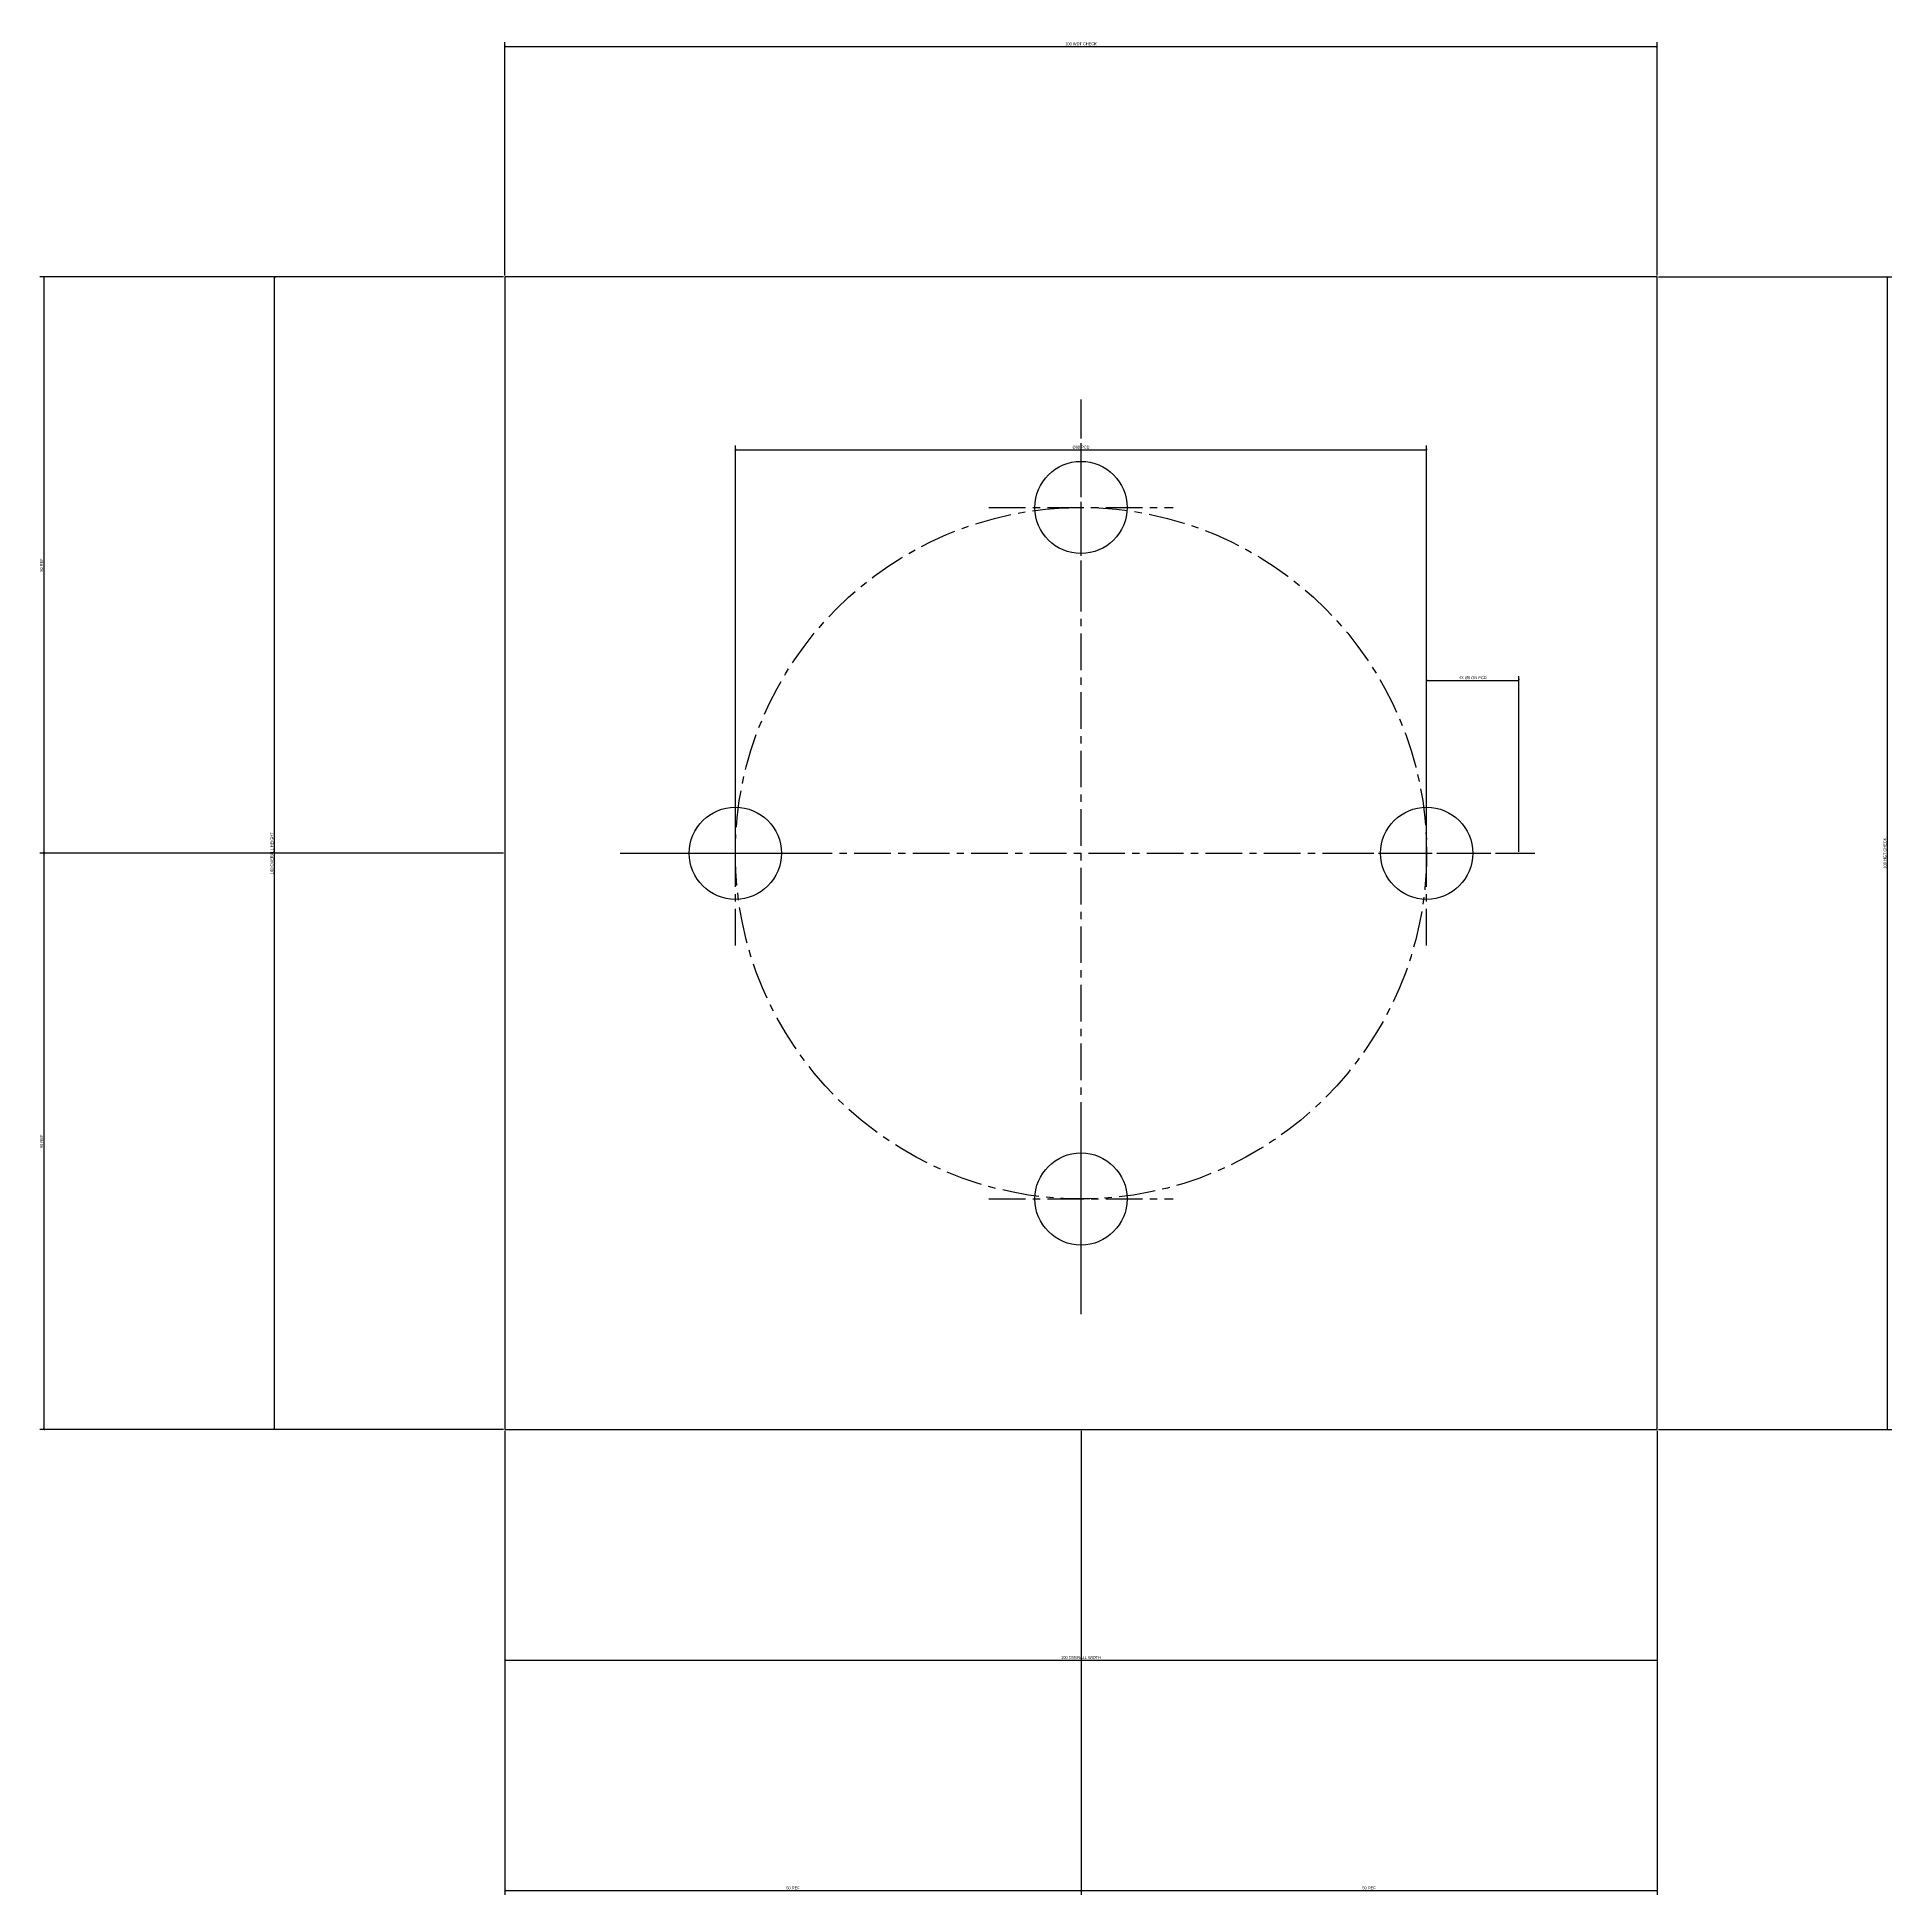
# Model space of a CAD drawing. Header units: metres. Extents: x -41 to 120, y -40 to 121.
import ezdxf

# ---------------------------------------------------------------- set-up
doc = ezdxf.new("R2010")
doc.units = ezdxf.units.M
doc.linetypes.add('CENTER', pattern=[5.08, 3.175, -0.635, 0.635, -0.635])
for name, color, linetype in [('CENTERLINES', 1, 'CENTER'), ('DIMENSIONS', 3, 'Continuous'), ('GEOMETRY', 7, 'Continuous')]:
    doc.layers.add(name, color=color, linetype=linetype)
doc.styles.add('OpenSansCondensed-Light', font='OpenSansCondensed-Light.ttf')
doc.dimstyles.new('EZDXF', dxfattribs={"dimtxt": 0.25, "dimasz": 0.175, "dimexe": 0.375, "dimexo": 0.125, "dimgap": 0.1, "dimtad": 1, "dimlfac": 100, "dimzin": 12, "dimdsep": 46, "dimtxsty": 'OpenSansCondensed-Light', "dimblk": 'ARCHTICK', "dimcen": 2.5, "dimazin": 3, "dimtfac": 0.5, "dimtmove": 2, "dimatfit": 3})

# ---------------------------------------------------------------- blocks, each defined once
blk = doc.blocks.new('_ARCHTICK')
at = {"color": 0, "linetype": 'BYBLOCK', "const_width": 0.15}
blk.add_lwpolyline([(-0.5, -0.5), (0.5, 0.5)], dxfattribs=at)

msp = doc.modelspace()

# ---------------------------------------------------------------- linework, layer by layer
at = {"layer": 'CENTERLINES'}
for p, q in [((50, 10), (50, 90)), ((50, 72), (50, 88)), ((42, 80), (58, 80)), ((20, 42), (20, 58)), ((80, 42), (80, 58)), ((10, 50), (90, 50)), ((12, 50), (28, 50)), ((72, 50), (88, 50)), ((50, 12), (50, 28)), ((42, 20), (58, 20))]:
    msp.add_line(p, q, dxfattribs=at)
msp.add_circle((50, 50), 30, dxfattribs=at)
at = {"layer": 'GEOMETRY'}
msp.add_lwpolyline([(0, 0), (100, 0), (100, 100), (0, 100)], close=True, dxfattribs=at)
for centre in [(50, 80), (20, 50), (80, 50), (50, 20)]:
    msp.add_circle(centre, 4, dxfattribs=at)

# ---------------------------------------------------------------- dimensions: what is measured, and where the dimension line sits
at = {"layer": 'DIMENSIONS'}
for base, p1, p2, text in [((0, 120), (0, 100), (100, 100), '100 WDT CHECK'), ((20, 85), (20, 50), (80, 50), '%%C60 PCD'), ((80, 65), (80, 50), (88, 50), '4X %%C8 ON PCD'), ((0, -20), (0, 0), (100, 0), '100 OVERALL WIDTH'), ((0, -40), (0, 0), (50, 0), '50 REF'), ((50, -40), (50, 0), (100, 0), '50 REF')]:
    msp.add_linear_dim(base=base, p1=p1, p2=p2, text=text, dimstyle='EZDXF', dxfattribs=at).render()
for base, p1, p2, text in [((-40, 50), (0, 50), (0, 100), '50 REF'), ((-20, 0), (0, 0), (0, 100), '100 OVERALL HEIGHT'), ((120, 0), (100, 0), (100, 100), '100 HGT CHECK'), ((-40, 0), (0, 0), (0, 50), '50 REF')]:
    msp.add_linear_dim(base=base, p1=p1, p2=p2, angle=90, text=text, dimstyle='EZDXF', dxfattribs=at).render()

doc.saveas('drawing.dxf')
